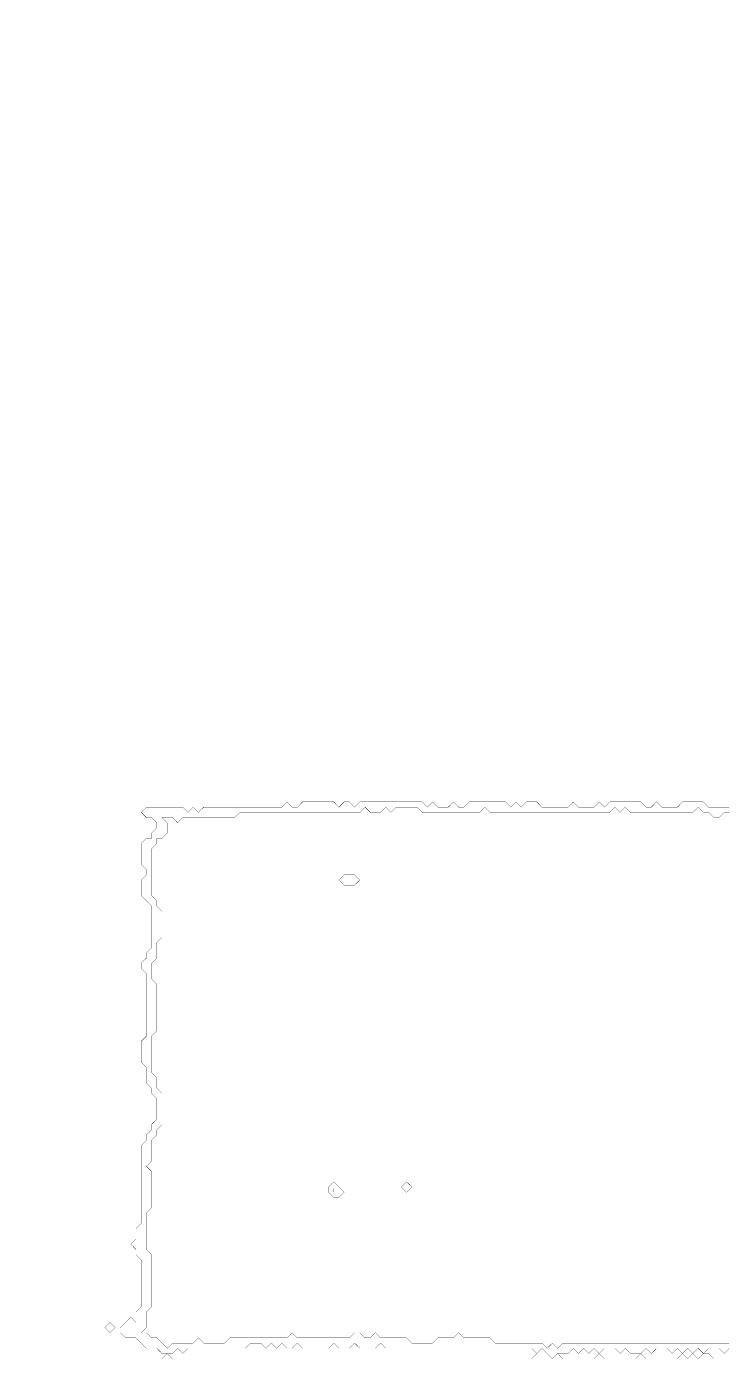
# Model space of a CAD drawing. Header units: metres. Extents: x 0 to 5228, y -5228 to 0.
# Drawn here: x 0 to 1377, y -2609 to 0 of the extents above; entities that cross this region are included whole.
import ezdxf

# ---------------------------------------------------------------- set-up
doc = ezdxf.new("R2010")
doc.units = ezdxf.units.M
doc.layers.add('conductor', color=1, linetype='Continuous')
doc.layers.add('substrate', color=5, linetype='Continuous')

msp = doc.modelspace()

# ---------------------------------------------------------------- linework, layer by layer
at = {"layer": 'conductor', "const_width": 0.5}
msp.add_lwpolyline([(1381.1, -1544.8), (1370.9, -1544.8), (1360.7, -1555), (1350.4, -1555), (1340.2, -1544.8), (1330, -1544.8), (1319.7, -1534.6), (1309.5, -1544.8), (1299.3, -1544.8), (1289, -1544.8), (1278.8, -1544.8), (1268.6, -1544.8), (1258.3, -1544.8), (1248.1, -1544.8), (1237.9, -1544.8), (1227.7, -1544.8), (1217.4, -1544.8), (1207.2, -1544.8), (1197, -1544.8), (1186.7, -1544.8), (1176.5, -1534.6), (1166.3, -1544.8), (1156, -1534.6), (1145.8, -1544.8), (1135.6, -1544.8), (1125.4, -1544.8), (1115.1, -1544.8), (1104.9, -1544.8), (1094.7, -1544.8), (1084.4, -1544.8), (1074.2, -1544.8), (1064, -1544.8), (1053.7, -1544.8), (1043.5, -1544.8), (1033.3, -1544.8), (1023, -1544.8), (1012.8, -1544.8), (1002.6, -1544.8), (992.4, -1544.8), (982.1, -1544.8), (971.9, -1544.8), (961.7, -1544.8), (951.4, -1544.8), (941.2, -1544.8), (931, -1544.8), (920.7, -1544.8), (910.5, -1544.8), (900.3, -1534.6), (890.1, -1544.8), (879.8, -1544.8), (869.6, -1544.8), (859.4, -1544.8), (849.1, -1544.8), (838.9, -1544.8), (828.7, -1544.8), (818.4, -1544.8), (808.2, -1544.8), (798, -1544.8), (787.7, -1544.8), (777.5, -1544.8), (767.3, -1534.6), (757.1, -1534.6), (746.8, -1534.6), (736.6, -1534.6), (726.4, -1534.6), (716.1, -1544.8), (705.9, -1534.6), (695.7, -1544.8), (685.4, -1544.8), (675.2, -1544.8), (665, -1534.6), (654.8, -1544.8), (644.5, -1544.8), (634.3, -1544.8), (624.1, -1544.8), (613.8, -1544.8), (603.6, -1544.8), (593.4, -1544.8), (583.1, -1544.8), (572.9, -1544.8), (562.7, -1544.8), (552.4, -1544.8), (542.2, -1544.8), (532, -1544.8), (521.8, -1544.8), (511.5, -1544.8), (501.3, -1544.8), (491.1, -1544.8), (480.8, -1544.8), (470.6, -1544.8), (460.4, -1544.8), (450.1, -1544.8), (439.9, -1544.8), (429.7, -1544.8), (419.4, -1544.8), (409.2, -1555), (399, -1555), (388.8, -1555), (378.5, -1555), (368.3, -1555), (358.1, -1555), (347.8, -1555), (337.6, -1555), (327.4, -1555), (317.1, -1555), (306.9, -1555), (296.7, -1565.3), (286.5, -1555), (276.2, -1555), (266, -1555), (276.2, -1565.3), (276.2, -1575.5), (276.2, -1585.7), (266, -1596), (255.8, -1596), (255.8, -1606.2), (245.5, -1616.4), (245.5, -1626.6), (245.5, -1636.9), (245.5, -1647.1), (245.5, -1657.3), (245.5, -1667.6), (245.5, -1677.8), (245.5, -1688), (245.5, -1698.3), (245.5, -1708.5), (255.8, -1718.7), (255.8, -1728.9), (266, -1739.2), (266, -1749.4), (266, -1759.6), (266, -1769.9), (266, -1780.1), (266, -1790.3), (255.8, -1800.6), (255.8, -1810.8), (255.8, -1821), (255.8, -1831.3), (245.5, -1841.5), (245.5, -1851.7), (245.5, -1861.9), (245.5, -1872.2), (255.8, -1882.4), (255.8, -1892.6), (255.8, -1902.9), (255.8, -1913.1), (255.8, -1923.3), (255.8, -1933.6), (255.8, -1943.8), (255.8, -1954), (255.8, -1964.2), (255.8, -1974.5), (245.5, -1984.7), (245.5, -1994.9), (245.5, -2005.2), (245.5, -2015.4), (245.5, -2025.6), (245.5, -2035.9), (245.5, -2046.1), (245.5, -2056.3), (255.8, -2066.6), (255.8, -2076.8), (255.8, -2087), (266, -2097.2), (266, -2107.5), (266, -2117.7), (266, -2127.9), (266, -2138.2), (266, -2148.4), (266, -2158.6), (255.8, -2168.9), (255.8, -2179.1), (245.5, -2189.3), (245.5, -2199.6), (245.5, -2209.8), (245.5, -2220), (245.5, -2230.2), (235.3, -2240.5), (245.5, -2250.7), (245.5, -2260.9), (245.5, -2271.2), (245.5, -2281.4), (245.5, -2291.6), (245.5, -2301.9), (245.5, -2312.1), (245.5, -2322.3), (235.3, -2332.5), (235.3, -2342.8), (235.3, -2353), (235.3, -2363.2), (235.3, -2373.5), (235.3, -2383.7), (235.3, -2393.9), (235.3, -2404.2), (245.5, -2414.4), (245.5, -2424.6), (245.5, -2434.9), (245.5, -2445.1), (245.5, -2455.3), (245.5, -2465.5), (245.5, -2475.8), (245.5, -2486), (245.5, -2496.2), (245.5, -2506.5), (245.5, -2516.7), (235.3, -2526.9), (235.3, -2537.2), (235.3, -2547.4), (235.3, -2557.6), (225.1, -2567.8), (235.3, -2567.8), (245.5, -2578.1), (255.8, -2578.1), (266, -2588.3), (276.2, -2598.5), (286.5, -2588.3), (296.7, -2588.3), (306.9, -2588.3), (317.1, -2588.3), (327.4, -2588.3), (337.6, -2578.1), (347.8, -2588.3), (358.1, -2588.3), (368.3, -2588.3), (378.5, -2588.3), (388.8, -2588.3), (399, -2578.1), (409.2, -2578.1), (419.4, -2578.1), (429.7, -2578.1), (439.9, -2578.1), (450.1, -2578.1), (460.4, -2578.1), (470.6, -2578.1), (480.8, -2578.1), (491.1, -2578.1), (501.3, -2578.1), (511.5, -2578.1), (521.8, -2567.8), (532, -2578.1), (542.2, -2578.1), (552.4, -2578.1), (562.7, -2578.1), (572.9, -2578.1), (583.1, -2578.1), (593.4, -2578.1), (603.6, -2578.1), (613.8, -2578.1), (624.1, -2578.1), (634.3, -2578.1), (644.5, -2567.8), (654.8, -2567.8), (665, -2578.1), (675.2, -2578.1), (685.4, -2567.8), (695.7, -2578.1), (705.9, -2578.1), (716.1, -2578.1), (726.4, -2578.1), (736.6, -2578.1), (746.8, -2578.1), (757.1, -2588.3), (767.3, -2588.3), (777.5, -2588.3), (787.7, -2588.3), (798, -2588.3), (808.2, -2578.1), (818.4, -2578.1), (828.7, -2578.1), (838.9, -2578.1), (849.1, -2567.8), (859.4, -2578.1), (869.6, -2578.1), (879.8, -2578.1), (890.1, -2578.1), (900.3, -2578.1), (910.5, -2578.1), (920.7, -2588.3), (931, -2588.3), (941.2, -2588.3), (951.4, -2588.3), (961.7, -2588.3), (971.9, -2588.3), (982.1, -2588.3), (992.4, -2588.3), (1002.6, -2588.3), (1012.8, -2588.3), (1023, -2598.5), (1033.3, -2588.3), (1043.5, -2598.5), (1053.7, -2588.3), (1064, -2588.3), (1074.2, -2588.3), (1084.4, -2588.3), (1094.7, -2588.3), (1104.9, -2588.3), (1115.1, -2588.3), (1125.4, -2588.3), (1135.6, -2588.3), (1145.8, -2588.3), (1156, -2588.3), (1166.3, -2588.3), (1176.5, -2588.3), (1186.7, -2588.3), (1197, -2588.3), (1207.2, -2588.3), (1217.4, -2588.3), (1227.7, -2588.3), (1237.9, -2588.3), (1248.1, -2588.3), (1258.3, -2588.3), (1268.6, -2588.3), (1278.8, -2588.3), (1289, -2588.3), (1299.3, -2588.3), (1309.5, -2588.3), (1319.7, -2588.3), (1330, -2588.3), (1340.2, -2588.3), (1350.4, -2588.3), (1360.7, -2588.3), (1370.9, -2588.3), (1381.1, -2588.3)], dxfattribs=at)
for points in [[(613.8, -1677.8), (624.1, -1667.6), (634.3, -1667.6), (644.5, -1667.6), (654.8, -1677.8), (644.5, -1688), (634.3, -1688), (624.1, -1688)], [(593.4, -2281.4), (603.6, -2271.2), (613.8, -2281.4), (624.1, -2291.6), (613.8, -2301.9), (603.6, -2301.9), (593.4, -2291.6)], [(736.6, -2281.4), (746.8, -2271.2), (757.1, -2281.4), (746.8, -2291.6)]]:
    msp.add_lwpolyline(points, close=True, dxfattribs=at)
at = {"layer": 'substrate', "const_width": 0.5}
for points in [[(1381.1, 0), (1370.9, 0), (1360.7, 0), (1350.4, 0), (1340.2, 0), (1330, 0), (1319.7, 0), (1309.5, 0), (1299.3, 0), (1289, 0), (1278.8, 0), (1268.6, 0), (1258.3, 0), (1248.1, 0), (1237.9, 0), (1227.7, 0), (1217.4, 0), (1207.2, 0), (1197, 0), (1186.7, 0), (1176.5, 0), (1166.3, 0), (1156, 0), (1145.8, 0), (1135.6, 0), (1125.4, 0), (1115.1, 0), (1104.9, 0), (1094.7, 0), (1084.4, 0), (1074.2, 0), (1064, 0), (1053.7, 0), (1043.5, 0), (1033.3, 0), (1023, 0), (1012.8, 0), (1002.6, 0), (992.4, 0), (982.1, 0), (971.9, 0), (961.7, 0), (951.4, 0), (941.2, 0), (931, 0), (920.7, 0), (910.5, 0), (900.3, 0), (890.1, 0), (879.8, 0), (869.6, 0), (859.4, 0), (849.1, 0), (838.9, 0), (828.7, 0), (818.4, 0), (808.2, 0), (798, 0), (787.7, 0), (777.5, 0), (767.3, 0), (757.1, 0), (746.8, 0), (736.6, 0), (726.4, 0), (716.1, 0), (705.9, 0), (695.7, 0), (685.4, 0), (675.2, 0), (665, 0), (654.8, 0), (644.5, 0), (634.3, 0), (624.1, 0), (613.8, 0), (603.6, 0), (593.4, 0), (583.1, 0), (572.9, 0), (562.7, 0), (552.4, 0), (542.2, 0), (532, 0), (521.8, 0), (511.5, 0), (501.3, 0), (491.1, 0), (480.8, 0), (470.6, 0), (460.4, 0), (450.1, 0), (439.9, 0), (429.7, 0), (419.4, 0), (409.2, 0), (399, 0), (388.8, 0), (378.5, 0), (368.3, 0), (358.1, 0), (347.8, 0), (337.6, 0), (327.4, 0), (317.1, 0), (306.9, 0), (296.7, 0), (286.5, 0), (276.2, 0), (266, 0), (255.8, 0), (245.5, 0), (235.3, 0), (225.1, 0), (214.8, 0), (204.6, 0), (194.4, 0), (184.1, 0), (173.9, 0), (163.7, 0), (153.5, 0), (143.2, 0), (133, 0), (122.8, 0), (112.5, 0), (102.3, 0), (92.1, 0), (81.8, 0), (71.6, 0), (61.4, 0), (51.2, 0), (40.9, 0), (30.7, 0), (20.5, 0), (10.2, 0), (0, 0), (0, -10.2), (0, -20.5), (0, -30.7), (0, -40.9), (0, -51.2), (0, -61.4), (0, -71.6), (0, -81.8), (0, -92.1), (0, -102.3), (0, -112.5), (0, -122.8), (0, -133), (0, -143.2), (0, -153.5), (0, -163.7), (0, -173.9), (0, -184.1), (0, -194.4), (0, -204.6), (0, -214.8), (0, -225.1), (0, -235.3), (0, -245.5), (0, -255.8), (0, -266), (0, -276.2), (0, -286.5), (0, -296.7), (0, -306.9), (0, -317.1), (0, -327.4), (0, -337.6), (0, -347.8), (0, -358.1), (0, -368.3), (0, -378.5), (0, -388.8), (0, -399), (0, -409.2), (0, -419.4), (0, -429.7), (0, -439.9), (0, -450.1), (0, -460.4), (0, -470.6), (0, -480.8), (0, -491.1), (0, -501.3), (0, -511.5), (0, -521.8), (0, -532), (0, -542.2), (0, -552.4), (0, -562.7), (0, -572.9), (0, -583.1), (0, -593.4), (0, -603.6), (0, -613.8), (0, -624.1), (0, -634.3), (0, -644.5), (0, -654.8), (0, -665), (0, -675.2), (0, -685.4), (0, -695.7), (0, -705.9), (0, -716.1), (0, -726.4), (0, -736.6), (0, -746.8), (0, -757.1), (0, -767.3), (0, -777.5), (0, -787.7), (0, -798), (0, -808.2), (0, -818.4), (0, -828.7), (0, -838.9), (0, -849.1), (0, -859.4), (0, -869.6), (0, -879.8), (0, -890.1), (0, -900.3), (0, -910.5), (0, -920.7), (0, -931), (0, -941.2), (0, -951.4), (0, -961.7), (0, -971.9), (0, -982.1), (0, -992.4), (0, -1002.6), (0, -1012.8), (0, -1023), (0, -1033.3), (0, -1043.5), (0, -1053.7), (0, -1064), (0, -1074.2), (0, -1084.4), (0, -1094.7), (0, -1104.9), (0, -1115.1), (0, -1125.4), (0, -1135.6), (0, -1145.8), (0, -1156), (0, -1166.3), (0, -1176.5), (0, -1186.7), (0, -1197), (0, -1207.2), (0, -1217.4), (0, -1227.7), (0, -1237.9), (0, -1248.1), (0, -1258.3), (0, -1268.6), (0, -1278.8), (0, -1289), (0, -1299.3), (0, -1309.5), (0, -1319.7), (0, -1330), (0, -1340.2), (0, -1350.4), (0, -1360.7), (0, -1370.9), (0, -1381.1), (0, -1391.3), (0, -1401.6), (0, -1411.8), (0, -1422), (0, -1432.3), (0, -1442.5), (0, -1452.7), (0, -1463), (0, -1473.2), (0, -1483.4), (0, -1493.6), (0, -1503.9), (0, -1514.1), (0, -1524.3), (0, -1534.6), (0, -1544.8), (0, -1555), (0, -1565.3), (0, -1575.5), (0, -1585.7), (0, -1596), (0, -1606.2), (0, -1616.4), (0, -1626.6), (0, -1636.9), (0, -1647.1), (0, -1657.3), (0, -1667.6), (0, -1677.8), (0, -1688), (0, -1698.3), (0, -1708.5), (0, -1718.7), (0, -1728.9), (0, -1739.2), (0, -1749.4), (0, -1759.6), (0, -1769.9), (0, -1780.1), (0, -1790.3), (0, -1800.6), (0, -1810.8), (0, -1821), (0, -1831.3), (0, -1841.5), (0, -1851.7), (0, -1861.9), (0, -1872.2), (0, -1882.4), (0, -1892.6), (0, -1902.9), (0, -1913.1), (0, -1923.3), (0, -1933.6), (0, -1943.8), (0, -1954), (0, -1964.2), (0, -1974.5), (0, -1984.7), (0, -1994.9), (0, -2005.2), (0, -2015.4), (0, -2025.6), (0, -2035.9), (0, -2046.1), (0, -2056.3), (0, -2066.6), (0, -2076.8), (0, -2087), (0, -2097.2), (0, -2107.5), (0, -2117.7), (0, -2127.9), (0, -2138.2), (0, -2148.4), (0, -2158.6), (0, -2168.9), (0, -2179.1), (0, -2189.3), (0, -2199.6), (0, -2209.8), (0, -2220), (0, -2230.2), (0, -2240.5), (0, -2250.7), (0, -2260.9), (0, -2271.2), (0, -2281.4), (0, -2291.6), (0, -2301.9), (0, -2312.1), (0, -2322.3), (0, -2332.5), (0, -2342.8), (0, -2353), (0, -2363.2), (0, -2373.5), (0, -2383.7), (0, -2393.9), (0, -2404.2), (0, -2414.4), (0, -2424.6), (0, -2434.9), (0, -2445.1), (0, -2455.3), (0, -2465.5), (0, -2475.8), (0, -2486), (0, -2496.2), (0, -2506.5), (0, -2516.7), (0, -2526.9), (0, -2537.2), (0, -2547.4), (0, -2557.6), (0, -2567.8), (0, -2578.1), (0, -2588.3), (0, -2598.5), (0, -2608.8), (0, -2619)], [(1381.1, -2598.5), (1370.9, -2608.8), (1360.7, -2598.5), (1350.4, -2598.5), (1340.2, -2598.5), (1330, -2608.8), (1319.7, -2598.5), (1309.5, -2608.8), (1299.3, -2598.5), (1289, -2608.8), (1278.8, -2598.5), (1268.6, -2608.8), (1258.3, -2598.5), (1248.1, -2598.5), (1237.9, -2598.5), (1227.7, -2608.8), (1217.4, -2598.5), (1207.2, -2608.8), (1197, -2608.8), (1186.7, -2608.8), (1176.5, -2598.5), (1166.3, -2608.8), (1156, -2598.5), (1145.8, -2598.5), (1135.6, -2598.5), (1125.4, -2608.8), (1115.1, -2598.5), (1104.9, -2608.8), (1094.7, -2598.5), (1084.4, -2608.8), (1074.2, -2598.5), (1064, -2608.8), (1053.7, -2608.8), (1043.5, -2608.8), (1033.3, -2619), (1023, -2608.8), (1012.8, -2598.5), (1002.6, -2608.8), (992.4, -2598.5), (982.1, -2598.5), (971.9, -2598.5), (961.7, -2598.5), (951.4, -2598.5), (941.2, -2598.5), (931, -2598.5), (920.7, -2598.5), (910.5, -2598.5), (900.3, -2598.5), (890.1, -2598.5), (879.8, -2598.5), (869.6, -2598.5), (859.4, -2598.5), (849.1, -2598.5), (838.9, -2598.5), (828.7, -2598.5), (818.4, -2598.5), (808.2, -2598.5), (798, -2598.5), (787.7, -2598.5), (777.5, -2598.5), (767.3, -2598.5), (757.1, -2598.5), (746.8, -2598.5), (736.6, -2598.5), (726.4, -2598.5), (716.1, -2598.5), (705.9, -2598.5), (695.7, -2588.3), (685.4, -2598.5), (675.2, -2598.5), (665, -2598.5), (654.8, -2598.5), (644.5, -2588.3), (634.3, -2598.5), (624.1, -2598.5), (613.8, -2598.5), (603.6, -2588.3), (593.4, -2598.5), (583.1, -2598.5), (572.9, -2598.5), (562.7, -2598.5), (552.4, -2598.5), (542.2, -2598.5), (532, -2588.3), (521.8, -2598.5), (511.5, -2598.5), (501.3, -2588.3), (491.1, -2598.5), (480.8, -2588.3), (470.6, -2598.5), (460.4, -2588.3), (450.1, -2588.3), (439.9, -2588.3), (429.7, -2598.5), (419.4, -2598.5), (409.2, -2598.5), (399, -2598.5), (388.8, -2598.5), (378.5, -2598.5), (368.3, -2598.5), (358.1, -2598.5), (347.8, -2598.5), (337.6, -2598.5), (327.4, -2598.5), (317.1, -2598.5), (306.9, -2608.8), (296.7, -2598.5), (286.5, -2608.8), (276.2, -2608.8), (266, -2608.8), (255.8, -2598.5), (245.5, -2598.5), (235.3, -2598.5), (225.1, -2588.3), (214.8, -2578.1), (204.6, -2578.1), (194.4, -2578.1), (184.1, -2567.8), (184.1, -2557.6), (194.4, -2547.4), (204.6, -2537.2), (214.8, -2547.4), (214.8, -2537.2), (214.8, -2526.9), (225.1, -2516.7), (225.1, -2506.5), (225.1, -2496.2), (225.1, -2486), (225.1, -2475.8), (225.1, -2465.5), (225.1, -2455.3), (225.1, -2445.1), (225.1, -2434.9), (225.1, -2424.6), (214.8, -2414.4), (214.8, -2404.2), (204.6, -2393.9), (214.8, -2383.7), (214.8, -2373.5), (214.8, -2363.2), (225.1, -2353), (225.1, -2342.8), (225.1, -2332.5), (225.1, -2322.3), (225.1, -2312.1), (225.1, -2301.9), (225.1, -2291.6), (225.1, -2281.4), (225.1, -2271.2), (225.1, -2260.9), (225.1, -2250.7), (225.1, -2240.5), (225.1, -2230.2), (225.1, -2220), (225.1, -2209.8), (225.1, -2199.6), (235.3, -2189.3), (235.3, -2179.1), (245.5, -2168.9), (245.5, -2158.6), (255.8, -2148.4), (255.8, -2138.2), (255.8, -2127.9), (255.8, -2117.7), (255.8, -2107.5), (245.5, -2097.2), (245.5, -2087), (235.3, -2076.8), (235.3, -2066.6), (235.3, -2056.3), (235.3, -2046.1), (225.1, -2035.9), (225.1, -2025.6), (225.1, -2015.4), (225.1, -2005.2), (225.1, -1994.9), (235.3, -1984.7), (235.3, -1974.5), (235.3, -1964.2), (235.3, -1954), (235.3, -1943.8), (235.3, -1933.6), (235.3, -1923.3), (235.3, -1913.1), (235.3, -1902.9), (235.3, -1892.6), (235.3, -1882.4), (235.3, -1872.2), (235.3, -1861.9), (225.1, -1851.7), (225.1, -1841.5), (235.3, -1831.3), (235.3, -1821), (245.5, -1810.8), (245.5, -1800.6), (245.5, -1790.3), (245.5, -1780.1), (245.5, -1769.9), (245.5, -1759.6), (245.5, -1749.4), (245.5, -1739.2), (245.5, -1728.9), (235.3, -1718.7), (225.1, -1708.5), (225.1, -1698.3), (225.1, -1688), (225.1, -1677.8), (235.3, -1667.6), (235.3, -1657.3), (225.1, -1647.1), (225.1, -1636.9), (225.1, -1626.6), (225.1, -1616.4), (225.1, -1606.2), (235.3, -1596), (245.5, -1596), (245.5, -1585.7), (255.8, -1575.5), (255.8, -1565.3), (245.5, -1555), (235.3, -1555), (225.1, -1544.8), (235.3, -1534.6), (245.5, -1534.6), (255.8, -1534.6), (266, -1534.6), (276.2, -1534.6), (286.5, -1534.6), (296.7, -1534.6), (306.9, -1534.6), (317.1, -1544.8), (327.4, -1534.6), (337.6, -1544.8), (347.8, -1534.6), (358.1, -1534.6), (368.3, -1534.6), (378.5, -1534.6), (388.8, -1534.6), (399, -1534.6), (409.2, -1534.6), (419.4, -1534.6), (429.7, -1534.6), (439.9, -1534.6), (450.1, -1534.6), (460.4, -1534.6), (470.6, -1534.6), (480.8, -1534.6), (491.1, -1534.6), (501.3, -1534.6), (511.5, -1524.3), (521.8, -1534.6), (532, -1534.6), (542.2, -1524.3), (552.4, -1524.3), (562.7, -1524.3), (572.9, -1524.3), (583.1, -1524.3), (593.4, -1524.3), (603.6, -1524.3), (613.8, -1534.6), (624.1, -1524.3), (634.3, -1524.3), (644.5, -1534.6), (654.8, -1524.3), (665, -1524.3), (675.2, -1524.3), (685.4, -1524.3), (695.7, -1524.3), (705.9, -1524.3), (716.1, -1524.3), (726.4, -1524.3), (736.6, -1524.3), (746.8, -1524.3), (757.1, -1524.3), (767.3, -1524.3), (777.5, -1524.3), (787.7, -1534.6), (798, -1524.3), (808.2, -1534.6), (818.4, -1534.6), (828.7, -1534.6), (838.9, -1524.3), (849.1, -1534.6), (859.4, -1534.6), (869.6, -1524.3), (879.8, -1524.3), (890.1, -1524.3), (900.3, -1524.3), (910.5, -1524.3), (920.7, -1524.3), (931, -1524.3), (941.2, -1524.3), (951.4, -1534.6), (961.7, -1524.3), (971.9, -1534.6), (982.1, -1524.3), (992.4, -1524.3), (1002.6, -1524.3), (1012.8, -1534.6), (1023, -1534.6), (1033.3, -1534.6), (1043.5, -1534.6), (1053.7, -1534.6), (1064, -1534.6), (1074.2, -1524.3), (1084.4, -1534.6), (1094.7, -1534.6), (1104.9, -1534.6), (1115.1, -1534.6), (1125.4, -1524.3), (1135.6, -1534.6), (1145.8, -1524.3), (1156, -1524.3), (1166.3, -1524.3), (1176.5, -1524.3), (1186.7, -1524.3), (1197, -1524.3), (1207.2, -1524.3), (1217.4, -1534.6), (1227.7, -1534.6), (1237.9, -1524.3), (1248.1, -1534.6), (1258.3, -1534.6), (1268.6, -1534.6), (1278.8, -1534.6), (1289, -1524.3), (1299.3, -1524.3), (1309.5, -1524.3), (1319.7, -1524.3), (1330, -1524.3), (1340.2, -1534.6), (1350.4, -1534.6), (1360.7, -1534.6), (1370.9, -1534.6), (1381.1, -1534.6)], [(266, -2619), (276.2, -2608.8), (286.5, -2619)], [(992.4, -2619), (1002.6, -2608.8), (1012.8, -2598.5), (1023, -2608.8), (1033.3, -2619), (1043.5, -2608.8), (1053.7, -2619)], [(1115.1, -2619), (1125.4, -2608.8), (1135.6, -2619)], [(1197, -2619), (1207.2, -2608.8), (1217.4, -2619)], [(1278.8, -2619), (1289, -2608.8), (1299.3, -2619), (1309.5, -2608.8), (1319.7, -2619), (1330, -2608.8), (1340.2, -2608.8), (1350.4, -2619)]]:
    msp.add_lwpolyline(points, dxfattribs=at)
for points in [[(634.3, -1677.8), (644.5, -1677.8)], [(603.6, -2281.4), (603.6, -2291.6)], [(746.8, -2281.4)], [(153.5, -2557.6), (163.7, -2547.4), (173.9, -2557.6), (163.7, -2567.8)]]:
    msp.add_lwpolyline(points, close=True, dxfattribs=at)

doc.saveas('drawing.dxf')
